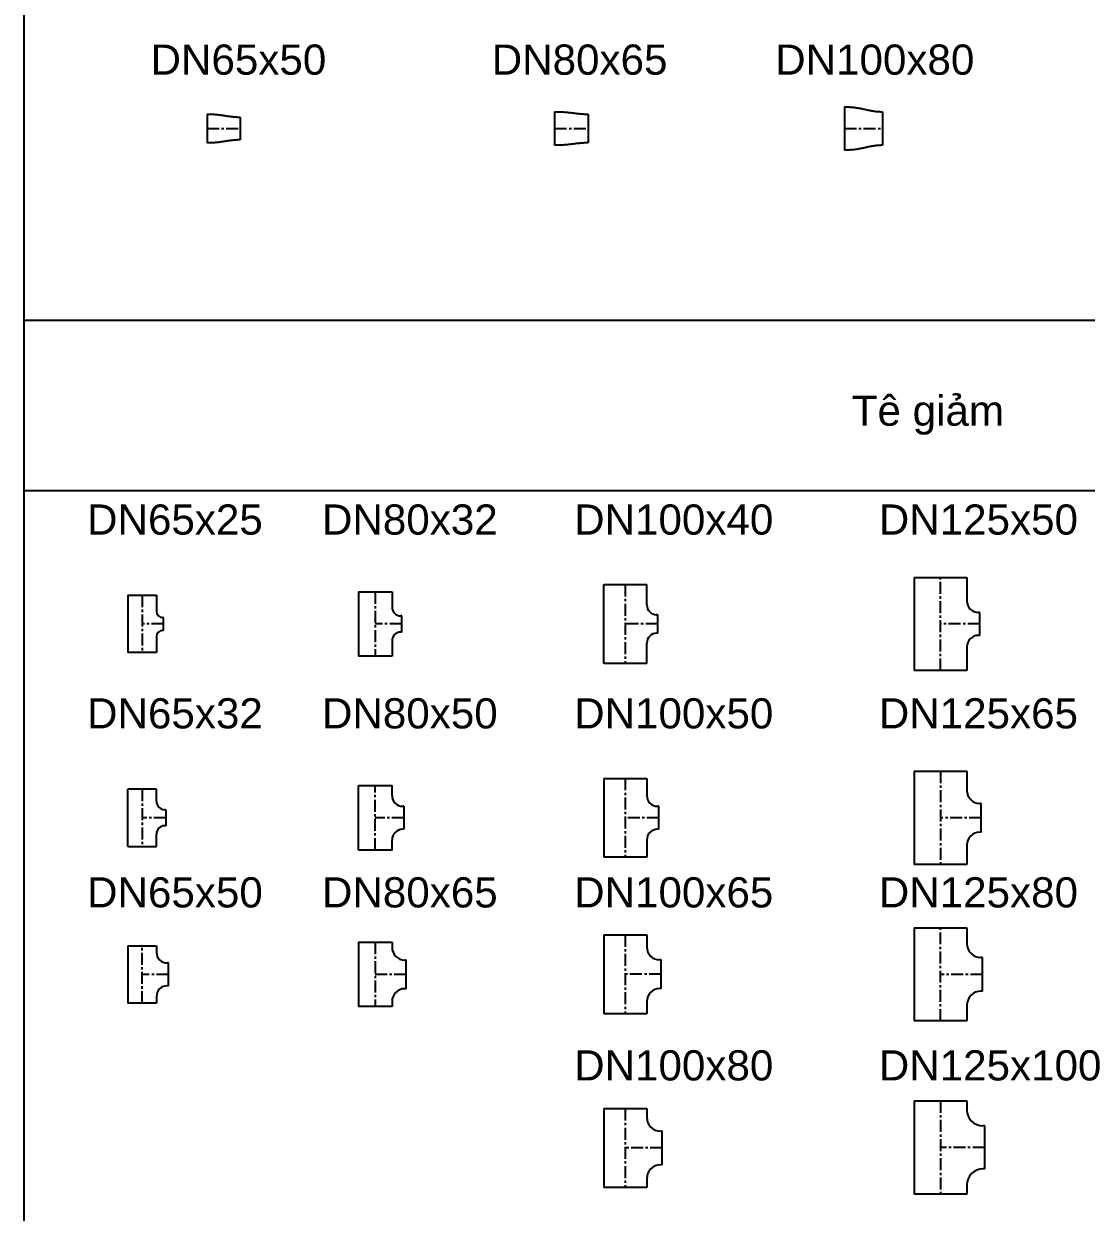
# Model space of a CAD drawing. Header units: millimetres. Extents: x 1218 to 72853, y -34712 to 16286.
# Drawn here: x 51370 to 54186, y 9805 to 12955 of the extents above; entities that cross this region are included whole.
import ezdxf

# ---------------------------------------------------------------- set-up
doc = ezdxf.new("R2010")
doc.units = ezdxf.units.MM
doc.linetypes.add('CENTER', pattern=[50.8, 31.75, -6.35, 6.35, -6.35])
doc.styles.get("Standard").update_dxf_attribs({"font": 'arial.ttf'})

# ---------------------------------------------------------------- blocks, each defined once
blk = doc.blocks.new('GIAM-DN65x50 PCCC')
at = {"linetype": 'ByBlock'}
for p, q in [((-24.8, 38.2), (-24.8, -38.2)), ((63.2, 30.2), (63.2, -30.3))]:
    blk.add_line(p, q, dxfattribs=at)
at = {"linetype": 'CENTER', "lineweight": -2}
blk.add_line((-24.8, 0), (63.2, 0), dxfattribs=at)
at = {"linetype": 'ByBlock'}
for points, knots in [([(-24.8, 38.2), (-23.8, 38.2), (-22, 38.2), (-19.2, 38.2), (-16.4, 38.1), (-13.7, 38), (-10.9, 37.9), (-8.1, 37.8), (-5.4, 37.6), (-2.6, 37.4), (0.2, 37.1), (2.9, 36.9), (5.7, 36.6), (8.4, 36.3), (11.2, 35.9), (13.9, 35.6), (16.6, 35.2), (20.2, 34.6), (24.8, 33.9), (29.3, 33.2), (32.9, 32.7), (35.7, 32.3), (38.4, 31.9), (41.1, 31.6), (43.9, 31.3), (46.6, 31), (49.4, 30.8), (52.2, 30.6), (54.9, 30.4), (57.7, 30.3), (60.5, 30.2), (62.3, 30.2), (63.2, 30.2)], [0, 0, 0, 0, 2.772477, 5.546038, 8.320475, 11.095528, 13.870892, 16.646222, 19.421126, 22.195174, 24.967903, 27.738804, 30.507342, 33.272946, 36.035016, 38.79292, 41.546003, 44.293574, 49.77552, 55.273951, 58.030072, 60.789716, 63.552153, 66.316728, 69.082888, 71.850162, 74.618213, 77.386809, 80.155863, 82.925433, 85.695746, 88.467181, 88.467181, 88.467181, 88.467181]), ([(63.2, -30.3), (62.3, -30.3), (60.5, -30.3), (57.7, -30.3), (54.9, -30.4), (52.2, -30.6), (49.4, -30.8), (46.6, -31), (43.9, -31.3), (41.1, -31.6), (38.4, -31.9), (35.7, -32.3), (32.9, -32.7), (29.3, -33.2), (24.7, -33.9), (20.2, -34.6), (16.6, -35.2), (13.9, -35.6), (11.2, -36), (8.4, -36.3), (5.7, -36.7), (2.9, -37), (0.2, -37.2), (-2.6, -37.5), (-5.4, -37.7), (-8.1, -37.9), (-10.9, -38), (-13.7, -38.1), (-16.4, -38.2), (-19.2, -38.2), (-22, -38.2), (-23.8, -38.2), (-24.8, -38.2)], [0, 0, 0, 0, 2.772409, 5.542898, 8.312094, 11.080452, 13.848243, 16.615588, 19.382453, 22.148679, 24.913983, 27.67798, 30.440188, 33.200051, 38.710167, 44.202755, 46.945076, 49.693837, 52.448417, 55.207996, 57.971798, 60.739091, 63.509179, 66.281415, 69.0552, 71.829987, 74.605281, 77.380646, 80.155705, 82.930145, 85.703894, 88.477413, 88.477413, 88.477413, 88.477413])]:
    blk.add_open_spline(points, degree=3, knots=knots, dxfattribs=at)
at = {"flags": 1}
for p in [(-24.8, 0), (63.2, 0)]:
    blk.add_attdef('AMC', p, '', height=0.5, dxfattribs=at)
blk = doc.blocks.new('GIAM-DN80x65 PCCC')
at = {"linetype": 'ByBlock'}
for p, q in [((-23.7, 44.5), (-23.7, -44.5)), ((65.3, 38.1), (65.3, -38.2))]:
    blk.add_line(p, q, dxfattribs=at)
at = {"linetype": 'CENTER', "lineweight": -2}
blk.add_line((-23.7, 0), (65.3, 0), dxfattribs=at)
at = {"linetype": 'ByBlock'}
for points, knots in [([(-23.7, 44.5), (-22.8, 44.6), (-21, 44.6), (-18.2, 44.6), (-15.4, 44.5), (-12.6, 44.4), (-9.8, 44.3), (-7, 44.2), (-4.2, 44.1), (-1.4, 43.9), (1.4, 43.7), (4.2, 43.5), (7, 43.2), (9.7, 43), (12.5, 42.7), (16.2, 42.3), (20.8, 41.8), (26.3, 41.1), (30.9, 40.5), (34.6, 40.1), (37.4, 39.8), (40.2, 39.5), (42.9, 39.2), (45.7, 39), (48.5, 38.7), (51.3, 38.6), (54.1, 38.4), (56.9, 38.3), (59.7, 38.2), (62.5, 38.1), (64.3, 38.1), (65.3, 38.1)], [0, 0, 0, 0, 2.795265, 5.590457, 8.385665, 11.180926, 13.976236, 16.771544, 19.566759, 22.361753, 25.156358, 27.950377, 30.743574, 33.53569, 36.326434, 39.115489, 44.687151, 50.247744, 55.799543, 58.580522, 61.365191, 64.152904, 66.943049, 69.735081, 72.528519, 75.322926, 78.11795, 80.913309, 83.70881, 86.504325, 89.299841, 89.299841, 89.299841, 89.299841]), ([(65.3, -38.2), (64.3, -38.2), (62.5, -38.2), (59.7, -38.2), (56.9, -38.3), (54.1, -38.4), (51.3, -38.6), (48.5, -38.8), (45.7, -39), (43, -39.3), (40.2, -39.5), (36.5, -39.9), (31.9, -40.5), (26.3, -41.1), (20.8, -41.8), (16.2, -42.4), (12.5, -42.8), (9.8, -43.1), (7, -43.4), (4.2, -43.6), (1.4, -43.8), (-1.4, -44), (-4.2, -44.2), (-7, -44.3), (-9.7, -44.4), (-12.5, -44.5), (-15.3, -44.5), (-18.1, -44.6), (-20.9, -44.6), (-22.8, -44.6), (-23.7, -44.5)], [0, 0, 0, 0, 2.795101, 5.588249, 8.380034, 11.170922, 13.96126, 16.751284, 19.541124, 22.330828, 25.12035, 27.909579, 33.486413, 39.059383, 44.625987, 50.183496, 52.962377, 55.745656, 58.532864, 61.323509, 64.117105, 66.913151, 69.711146, 72.510582, 75.310946, 78.111719, 80.912381, 83.712405, 86.511262, 89.308421, 89.308421, 89.308421, 89.308421])]:
    blk.add_open_spline(points, degree=3, knots=knots, dxfattribs=at)
at = {"flags": 1}
for p in [(-23.7, 0), (65.3, 0)]:
    blk.add_attdef('AMC', p, '', height=0.5, dxfattribs=at)
blk = doc.blocks.new('GIAM-DN100x80 PCCC')
at = {"linetype": 'ByBlock'}
for p, q in [((-25.8, 57.2), (-25.8, -57.2)), ((75.2, 44.5), (75.2, -44.6))]:
    blk.add_line(p, q, dxfattribs=at)
at = {"linetype": 'CENTER', "lineweight": -2}
blk.add_line((-25.8, 0), (75.2, 0), dxfattribs=at)
at = {"linetype": 'ByBlock'}
for points, knots in [([(-25.8, 57.2), (-24.7, 57.2), (-22.5, 57.2), (-19.3, 57.2), (-16.1, 57.1), (-12.9, 57), (-9.6, 56.8), (-6.4, 56.6), (-3.2, 56.3), (0, 56), (3.2, 55.6), (6.3, 55.2), (9.5, 54.7), (12.6, 54.2), (15.8, 53.6), (18.8, 53), (21.9, 52.3), (26, 51.4), (31.1, 50.3), (36.2, 49.2), (40.4, 48.3), (43.5, 47.7), (46.6, 47.1), (49.2, 46.6), (51.2, 46.3), (52.8, 46.1), (54.4, 45.8), (56, 45.6), (57.6, 45.5), (59.2, 45.3), (60.8, 45.1), (62.4, 45), (64, 44.9), (65.6, 44.8), (67.2, 44.7), (68.8, 44.6), (70.4, 44.6), (72, 44.6), (73.6, 44.5), (74.7, 44.5), (75.2, 44.5)], [0, 0, 0, 0, 3.217291, 6.439886, 9.666053, 12.89406, 16.122172, 19.348659, 22.571798, 25.789873, 29.001186, 32.204052, 35.396811, 38.57782, 41.745474, 44.898813, 48.045965, 51.190813, 57.477934, 63.768562, 66.917973, 70.071817, 73.231613, 76.399109, 77.987002, 79.578768, 81.174077, 82.772569, 84.373887, 85.97766, 87.583527, 89.19113, 90.800086, 92.410035, 94.020599, 95.631417, 97.242108, 98.852293, 100.461611, 102.069691, 102.069691, 102.069691, 102.069691]), ([(75.2, -44.6), (74.7, -44.5), (73.6, -44.5), (72, -44.6), (70.4, -44.6), (68.8, -44.7), (67.2, -44.7), (65.6, -44.8), (64, -44.9), (62.4, -45.1), (60.8, -45.2), (59.2, -45.4), (57.6, -45.6), (55.5, -45.8), (52.8, -46.2), (49.7, -46.7), (46.5, -47.2), (43.4, -47.7), (40.2, -48.3), (37.1, -49), (34.1, -49.6), (30, -50.5), (25.9, -51.5), (21.8, -52.4), (18.7, -53), (15.6, -53.7), (12.5, -54.3), (9.4, -54.8), (6.3, -55.4), (3.6, -55.8), (1.5, -56.1), (-0.1, -56.3), (-1.6, -56.4), (-3.2, -56.6), (-4.8, -56.7), (-6.4, -56.8), (-8, -56.9), (-9.6, -57), (-11.3, -57.1), (-13.4, -57.2), (-16.1, -57.2), (-19.3, -57.2), (-22.5, -57.2), (-24.7, -57.2), (-25.8, -57.2)], [0, 0, 0, 0, 1.607752, 3.215379, 4.822947, 6.430444, 8.037886, 9.645238, 11.252454, 12.859471, 14.466204, 16.072556, 17.678416, 19.283633, 22.49152, 25.69489, 28.892143, 32.081499, 35.260996, 38.428503, 41.581763, 44.726438, 51.01894, 54.167864, 57.319343, 60.474099, 63.633016, 66.797194, 69.968011, 73.147158, 74.740494, 76.33653, 77.935206, 79.536417, 81.140022, 82.745842, 84.353668, 85.963261, 87.574351, 89.186644, 92.413507, 95.641052, 98.866135, 102.085346, 102.085346, 102.085346, 102.085346])]:
    blk.add_open_spline(points, degree=3, knots=knots, dxfattribs=at)
at = {"flags": 1}
for p in [(-25.8, 0), (75.2, 0)]:
    blk.add_attdef('AMC', p, '', height=0.5, dxfattribs=at)
blk = doc.blocks.new('TE-DN65x32 PCCC')
at = {"linetype": 'ByBlock'}
for p, q in [((-38.15, -76), (-38.15, 76)), ((38.15, 76), (-38.15, 76)), ((38.15, 43.715), (38.15, 76)), ((63, 21.35), (60.515, 21.35)), ((63, 21.35), (63, -21.35)), ((63, -21.35), (60.515, -21.35)), ((38.15, -76), (38.15, -43.715)), ((-38.15, -76), (38.15, -76))]:
    blk.add_line(p, q, dxfattribs=at)
at = {"linetype": 'CENTER', "lineweight": -2}
for p, q in [((0, 76), (0, -76)), ((63, 0), (0, 0))]:
    blk.add_line(p, q, dxfattribs=at)
at = {"linetype": 'ByBlock'}
for centre, start, end in [((60.515, 43.715), 180, 270), ((60.515, -43.715), 90, 180)]:
    blk.add_arc(centre, 22.365, start, end, dxfattribs=at)
at = {"flags": 1}
for p in [(0, 76), (63, 0), (0, -76)]:
    blk.add_attdef('AMC', p, '', height=0.5, dxfattribs=at)
blk = doc.blocks.new('TE-DN65x50 PCCC')
at = {"linetype": 'ByBlock'}
for p, q in [((-38.15, 76), (38.15, 76)), ((-38.15, 76), (-38.15, -76)), ((38.15, 76), (38.15, 58.915)), ((70, 30.25), (66.815, 30.25)), ((70, -30.25), (70, 30.25)), ((70, -30.25), (66.815, -30.25)), ((38.15, -58.915), (38.15, -76)), ((38.15, -76), (-38.15, -76))]:
    blk.add_line(p, q, dxfattribs=at)
at = {"linetype": 'CENTER', "lineweight": -2}
for p, q in [((0, -76), (0, 76)), ((70, 0), (0, 0))]:
    blk.add_line(p, q, dxfattribs=at)
at = {"linetype": 'ByBlock'}
for centre, start, end in [((66.815, 58.915), 180, 270), ((66.815, -58.915), 90, 180)]:
    blk.add_arc(centre, 28.665, start, end, dxfattribs=at)
at = {"flags": 1}
for p in [(0, 76), (70, 0), (0, -76)]:
    blk.add_attdef('AMC', p, '', height=0.5, dxfattribs=at)
blk = doc.blocks.new('TE-DN65x25 PCCC')
at = {"linetype": 'ByBlock'}
for p, q in [((-38.15, 76), (38.15, 76)), ((-38.15, 76), (-38.15, -76)), ((38.15, 76), (38.15, 33.965)), ((57, 17), (55.115, 17)), ((57, -17), (57, 17)), ((57, -17), (55.115, -17)), ((38.15, -33.965), (38.15, -76)), ((38.15, -76), (-38.15, -76))]:
    blk.add_line(p, q, dxfattribs=at)
at = {"linetype": 'CENTER', "lineweight": -2}
for p, q in [((0, 76), (0, -76)), ((57, 0), (0, 0))]:
    blk.add_line(p, q, dxfattribs=at)
at = {"linetype": 'ByBlock'}
for centre, start, end in [((55.115, 33.965), 180, 270), ((55.115, -33.965), 90, 180)]:
    blk.add_arc(centre, 16.965, start, end, dxfattribs=at)
at = {"flags": 1}
for p in [(0, 76), (57, 0), (0, -76)]:
    blk.add_attdef('AMC', p, '', height=0.5, dxfattribs=at)
blk = doc.blocks.new('TE-DN80x50 PCCC')
at = {"linetype": 'ByBlock'}
for p, q in [((-44.5, 85.5), (44.5, 85.5)), ((-44.5, -85.5), (-44.5, 85.5)), ((44.5, 58.85), (44.5, 85.5)), ((76, 30.5), (72.85, 30.5)), ((76, 30.5), (76, -30.5)), ((76, -30.5), (72.85, -30.5)), ((44.5, -85.5), (44.5, -58.85)), ((44.5, -85.5), (-44.5, -85.5))]:
    blk.add_line(p, q, dxfattribs=at)
at = {"linetype": 'CENTER', "lineweight": -2}
for p, q in [((0, -85.5), (0, 85.5)), ((76, 0), (0, 0))]:
    blk.add_line(p, q, dxfattribs=at)
at = {"linetype": 'ByBlock'}
for centre, start, end in [((72.85, 58.85), 180, 270), ((72.85, -58.85), 90, 180)]:
    blk.add_arc(centre, 28.35, start, end, dxfattribs=at)
at = {"flags": 1}
for p in [(0, 85.5), (0, -85.5)]:
    blk.add_attdef('AMC', p, '', height=0.5, dxfattribs=at)
blk = doc.blocks.new('TE-DN80x32 PCCC')
at = {"linetype": 'ByBlock'}
for p, q in [((-44.5, 85.5), (44.5, 85.5)), ((-44.5, 85.5), (-44.5, -85.5)), ((44.5, 85.5), (44.5, 44.45)), ((70, 21.5), (67.45, 21.5)), ((70, -21.5), (70, 21.5)), ((70, -21.5), (67.45, -21.5)), ((44.5, -44.45), (44.5, -85.5)), ((44.5, -85.5), (-44.5, -85.5))]:
    blk.add_line(p, q, dxfattribs=at)
at = {"linetype": 'CENTER', "lineweight": -2}
for p, q in [((0, 85.5), (0, -85.5)), ((70, 0), (0, 0))]:
    blk.add_line(p, q, dxfattribs=at)
at = {"linetype": 'ByBlock'}
for centre, start, end in [((67.45, 44.45), 180, 270), ((67.45, -44.45), 90, 180)]:
    blk.add_arc(centre, 22.95, start, end, dxfattribs=at)
at = {"flags": 1}
for p in [(0, 85.5), (70, 0), (0, -85.5)]:
    blk.add_attdef('AMC', p, '', height=0.5, dxfattribs=at)
blk = doc.blocks.new('TE-DN80x65 PCCC')
at = {"linetype": 'ByBlock'}
for p, q in [((-44.5, 85.5), (44.5, 85.5)), ((-44.5, 85.5), (-44.5, -85.5)), ((44.5, 85.5), (44.5, 71.75)), ((82, 38), (78.25, 38)), ((82, -38), (82, 38)), ((82, -38), (78.25, -38)), ((44.5, -85.5), (-44.5, -85.5)), ((44.5, -71.75), (44.5, -85.5))]:
    blk.add_line(p, q, dxfattribs=at)
at = {"linetype": 'CENTER', "lineweight": -2}
for p, q in [((0, 85.5), (0, -85.5)), ((82, 0), (0, 0))]:
    blk.add_line(p, q, dxfattribs=at)
at = {"linetype": 'ByBlock'}
for centre, start, end in [((78.25, 71.75), 180, 270), ((78.25, -71.75), 90, 180)]:
    blk.add_arc(centre, 33.75, start, end, dxfattribs=at)
at = {"flags": 1}
for p in [(0, 85.5), (82, 0), (0, -85.5)]:
    blk.add_attdef('AMC', p, '', height=0.5, dxfattribs=at)
blk = doc.blocks.new('TE-DN100x80 PCCC')
at = {"linetype": 'ByBlock'}
for p, q in [((-57, 104.5), (57, 104.5)), ((-57, 104.5), (-57, -104.5)), ((57, 104.5), (57, 81.4)), ((98, 44.5), (93.9, 44.5)), ((98, -44.5), (98, 44.5)), ((98, -44.5), (93.9, -44.5)), ((57, -81.4), (57, -104.5)), ((57, -104.5), (-57, -104.5))]:
    blk.add_line(p, q, dxfattribs=at)
at = {"linetype": 'CENTER', "lineweight": -2}
for p, q in [((0, 104.5), (0, -104.5)), ((98, 0), (0, 0))]:
    blk.add_line(p, q, dxfattribs=at)
at = {"linetype": 'ByBlock'}
for centre, start, end in [((93.9, 81.4), 180, 270), ((93.9, -81.4), 90, 180)]:
    blk.add_arc(centre, 36.9, start, end, dxfattribs=at)
at = {"flags": 1}
for p in [(0, 104.5), (98, 0), (0, -104.5)]:
    blk.add_attdef('AMC', p, '', height=0.5, dxfattribs=at)
blk = doc.blocks.new('TE-DN100x65 PCCC')
at = {"linetype": 'ByBlock'}
for p, q in [((-57, 104.5), (57, 104.5)), ((-57, 104.5), (-57, -104.5)), ((57, 104.5), (57, 72.2)), ((95, 38), (91.2, 38)), ((95, -38), (95, 38)), ((95, -38), (91.2, -38)), ((57, -72.2), (57, -104.5)), ((57, -104.5), (-57, -104.5))]:
    blk.add_line(p, q, dxfattribs=at)
at = {"linetype": 'CENTER', "lineweight": -2}
for p, q in [((0, 104.5), (0, -104.5)), ((95, 0), (0, 0))]:
    blk.add_line(p, q, dxfattribs=at)
at = {"linetype": 'ByBlock'}
for centre, start, end in [((91.2, 72.2), 180, 270), ((91.2, -72.2), 90, 180)]:
    blk.add_arc(centre, 34.2, start, end, dxfattribs=at)
at = {"flags": 1}
for p in [(0, 104.5), (95, 0), (0, -104.5)]:
    blk.add_attdef('AMC', p, '', height=0.5, dxfattribs=at)
blk = doc.blocks.new('TE-DN100x50 PCCC')
at = {"linetype": 'ByBlock'}
for p, q in [((-57, 104.5), (57, 104.5)), ((-57, 104.5), (-57, -104.5)), ((57, 104.5), (57, 59.3)), ((89, 30.5), (85.8, 30.5)), ((89, -30.5), (89, 30.5)), ((89, -30.5), (85.8, -30.5)), ((57, -59.3), (57, -104.5)), ((57, -104.5), (-57, -104.5))]:
    blk.add_line(p, q, dxfattribs=at)
at = {"linetype": 'CENTER', "lineweight": -2}
for p, q in [((0, 104.5), (0, -104.5)), ((89, 0), (0, 0))]:
    blk.add_line(p, q, dxfattribs=at)
at = {"linetype": 'ByBlock'}
for centre, start, end in [((85.8, 59.3), 180, 270), ((85.8, -59.3), 90, 180)]:
    blk.add_arc(centre, 28.8, start, end, dxfattribs=at)
at = {"flags": 1}
for p in [(0, 104.5), (89, 0), (0, -104.5)]:
    blk.add_attdef('AMC', p, '', height=0.5, dxfattribs=at)
blk = doc.blocks.new('TE-DN100x40 PCCC')
at = {"linetype": 'ByBlock'}
for p, q in [((-57, 104.5), (57, 104.5)), ((-57, -104.5), (-57, 104.5)), ((57, 50.6), (57, 104.5)), ((86, 24.5), (83.1, 24.5)), ((86, -24.5), (86, 24.5)), ((86, -24.5), (83.1, -24.5)), ((57, -104.5), (57, -50.6)), ((57, -104.5), (-57, -104.5))]:
    blk.add_line(p, q, dxfattribs=at)
at = {"linetype": 'CENTER', "lineweight": -2}
for p, q in [((0, 104.5), (0, -104.5)), ((86, 0), (0, 0))]:
    blk.add_line(p, q, dxfattribs=at)
at = {"linetype": 'ByBlock'}
for centre, start, end in [((83.1, 50.6), 180, 270), ((83.1, -50.6), 90, 180)]:
    blk.add_arc(centre, 26.1, start, end, dxfattribs=at)
at = {"flags": 1}
for p in [(0, 104.5), (86, 0), (0, -104.5)]:
    blk.add_attdef('AMC', p, '', height=0.5, dxfattribs=at)
blk = doc.blocks.new('TE-DN125x100 PCCC')
at = {"linetype": 'ByBlock'}
for p, q in [((-69.9, 123.5), (-69.9, -123.5)), ((-69.9, 123.5), (69.9, 123.5)), ((69.9, 123.5), (69.9, 99.54)), ((117, 57.15), (112.29, 57.15)), ((117, -57.15), (117, 57.15)), ((117, -57.15), (112.29, -57.15)), ((69.9, -123.5), (-69.9, -123.5)), ((69.9, -99.54), (69.9, -123.5))]:
    blk.add_line(p, q, dxfattribs=at)
at = {"linetype": 'CENTER', "lineweight": -2}
for p, q in [((0, 123.5), (0, -123.5)), ((117, 0), (0, 0))]:
    blk.add_line(p, q, dxfattribs=at)
at = {"linetype": 'ByBlock'}
for centre, start, end in [((112.29, 99.54), 180, 270), ((112.29, -99.54), 90, 180)]:
    blk.add_arc(centre, 42.39, start, end, dxfattribs=at)
at = {"flags": 1}
for p in [(0, 123.5), (117, 0), (0, -123.5)]:
    blk.add_attdef('AMC', p, '', height=0.5, dxfattribs=at)
blk = doc.blocks.new('TE-DN125x80 PCCC')
at = {"linetype": 'ByBlock'}
for p, q in [((-69.9, 123.5), (69.9, 123.5)), ((-69.9, 123.5), (-69.9, -123.5)), ((69.9, 123.5), (69.9, 81.54)), ((111, 44.55), (106.89, 44.55)), ((111, -44.55), (111, 44.55)), ((111, -44.55), (106.89, -44.55)), ((69.9, -81.54), (69.9, -123.5)), ((69.9, -123.5), (-69.9, -123.5))]:
    blk.add_line(p, q, dxfattribs=at)
at = {"linetype": 'CENTER', "lineweight": -2}
for p, q in [((0, -123.5), (0, 123.5)), ((111, 0), (0, 0))]:
    blk.add_line(p, q, dxfattribs=at)
at = {"linetype": 'ByBlock'}
for centre, start, end in [((106.89, 81.54), 180, 270), ((106.89, -81.54), 90, 180)]:
    blk.add_arc(centre, 36.99, start, end, dxfattribs=at)
at = {"flags": 1}
for p in [(0, 123.5), (111, 0), (0, -123.5)]:
    blk.add_attdef('AMC', p, '', height=0.5, dxfattribs=at)
blk = doc.blocks.new('TE-DN125x65 PCCC')
at = {"linetype": 'ByBlock'}
for p, q in [((-69.9, 123.5), (69.9, 123.5)), ((-69.9, 123.5), (-69.9, -123.5)), ((69.9, 123.5), (69.9, 72.44)), ((108, 38.15), (104.19, 38.15)), ((108, -38.15), (108, 38.15)), ((108, -38.15), (104.19, -38.15)), ((69.9, -72.44), (69.9, -123.5)), ((69.9, -123.5), (-69.9, -123.5))]:
    blk.add_line(p, q, dxfattribs=at)
at = {"linetype": 'CENTER', "lineweight": -2}
for p, q in [((0, 123.5), (0, -123.5)), ((108, 0), (0, 0))]:
    blk.add_line(p, q, dxfattribs=at)
at = {"linetype": 'ByBlock'}
for centre, start, end in [((104.19, 72.44), 180, 270), ((104.19, -72.44), 90, 180)]:
    blk.add_arc(centre, 34.29, start, end, dxfattribs=at)
at = {"flags": 1}
for p in [(0, 123.5), (108, 0), (0, -123.5)]:
    blk.add_attdef('AMC', p, '', height=0.5, dxfattribs=at)
blk = doc.blocks.new('TE-DN125x50 PCCC')
at = {"linetype": 'ByBlock'}
for p, q in [((-69.9, 123.5), (69.9, 123.5)), ((-69.9, 123.5), (-69.9, -123.5)), ((69.9, 123.5), (69.9, 60.94)), ((104, 30.25), (100.59, 30.25)), ((104, -30.25), (104, 30.25)), ((104, -30.25), (100.59, -30.25)), ((69.9, -60.94), (69.9, -123.5)), ((69.9, -123.5), (-69.9, -123.5))]:
    blk.add_line(p, q, dxfattribs=at)
at = {"linetype": 'CENTER', "lineweight": -2}
for p, q in [((0, -123.5), (0, 123.5)), ((104, 0), (0, 0))]:
    blk.add_line(p, q, dxfattribs=at)
at = {"linetype": 'ByBlock'}
for centre, start, end in [((100.59, 60.94), 180, 270), ((100.59, -60.94), 90, 180)]:
    blk.add_arc(centre, 30.69, start, end, dxfattribs=at)
at = {"flags": 1}
for p in [(0, 123.5), (104, 0), (0, -123.5)]:
    blk.add_attdef('AMC', p, '', height=0.5, dxfattribs=at)

msp = doc.modelspace()

# ---------------------------------------------------------------- linework, layer by layer
for p, q in [((51369.8, 14914.2), (51369.8, 6803.3)), ((51369.8, 12169.7), (57229.5, 12169.7)), ((51369.8, 11717.7), (57229.5, 11717.7))]:
    msp.add_line(p, q)

# ---------------------------------------------------------------- block references
for name, p in [('GIAM-DN100x80 PCCC', (53571.2, 12677.5)), ('GIAM-DN65x50 PCCC', (51880.6, 12677.5)), ('GIAM-DN80x65 PCCC', (52800.8, 12677.5)), ('TE-DN100x40 PCCC', (52964.4, 11364.2)), ('TE-DN125x50 PCCC', (53800.1, 11364.2)), ('TE-DN65x25 PCCC', (51683.4, 11364.2)), ('TE-DN80x32 PCCC', (52301.6, 11364.2)), ('TE-DN125x65 PCCC', (53800.1, 10850.5)), ('TE-DN80x50 PCCC', (52301.6, 10850.5)), ('TE-DN100x50 PCCC', (52964.4, 10850.5)), ('TE-DN65x32 PCCC', (51683.4, 10850.5)), ('TE-DN125x80 PCCC', (53800.1, 10435.3)), ('TE-DN100x65 PCCC', (52964.4, 10435.7)), ('TE-DN65x50 PCCC', (51683.4, 10435.3)), ('TE-DN80x65 PCCC', (52301.6, 10435.3)), ('TE-DN125x100 PCCC', (53800.1, 9976.7)), ('TE-DN100x80 PCCC', (52964.4, 9975.2))]:
    msp.add_blockref(name, p)

# ---------------------------------------------------------------- texts
at = {"color": 2, "ltscale": 500}
for s, p in [('DN65x50', (51705.9, 12820.1)), ('DN80x65', (52610.3, 12820.1)), ('DN100x80', (53361.7, 12820.1)), ('DN65x25', (51537.6, 11601)), ('DN80x32', (52160.3, 11601)), ('DN100x40', (52828.8, 11601)), ('DN125x50', (53636.4, 11601)), ('DN65x32', (51537.6, 11087.3)), ('DN80x50', (52160.3, 11087.3)), ('DN100x50', (52828.8, 11087.3)), ('DN125x65', (53636.4, 11087.3)), ('DN65x50', (51537.6, 10612.8)), ('DN80x65', (52160.3, 10612.8)), ('DN100x65', (52828.8, 10612.8)), ('DN125x80', (53636.4, 10612.8)), ('DN100x80', (52828.8, 10154.2)), ('DN125x100', (53636.4, 10154.2))]:
    msp.add_text(s, height=80, rotation=360, dxfattribs=at).set_placement(p)
at = {"color": 1, "ltscale": 500}
msp.add_text('Tê giảm', height=80, rotation=360, dxfattribs=at).set_placement((53564.7, 11889.6))

doc.saveas('drawing.dxf')
